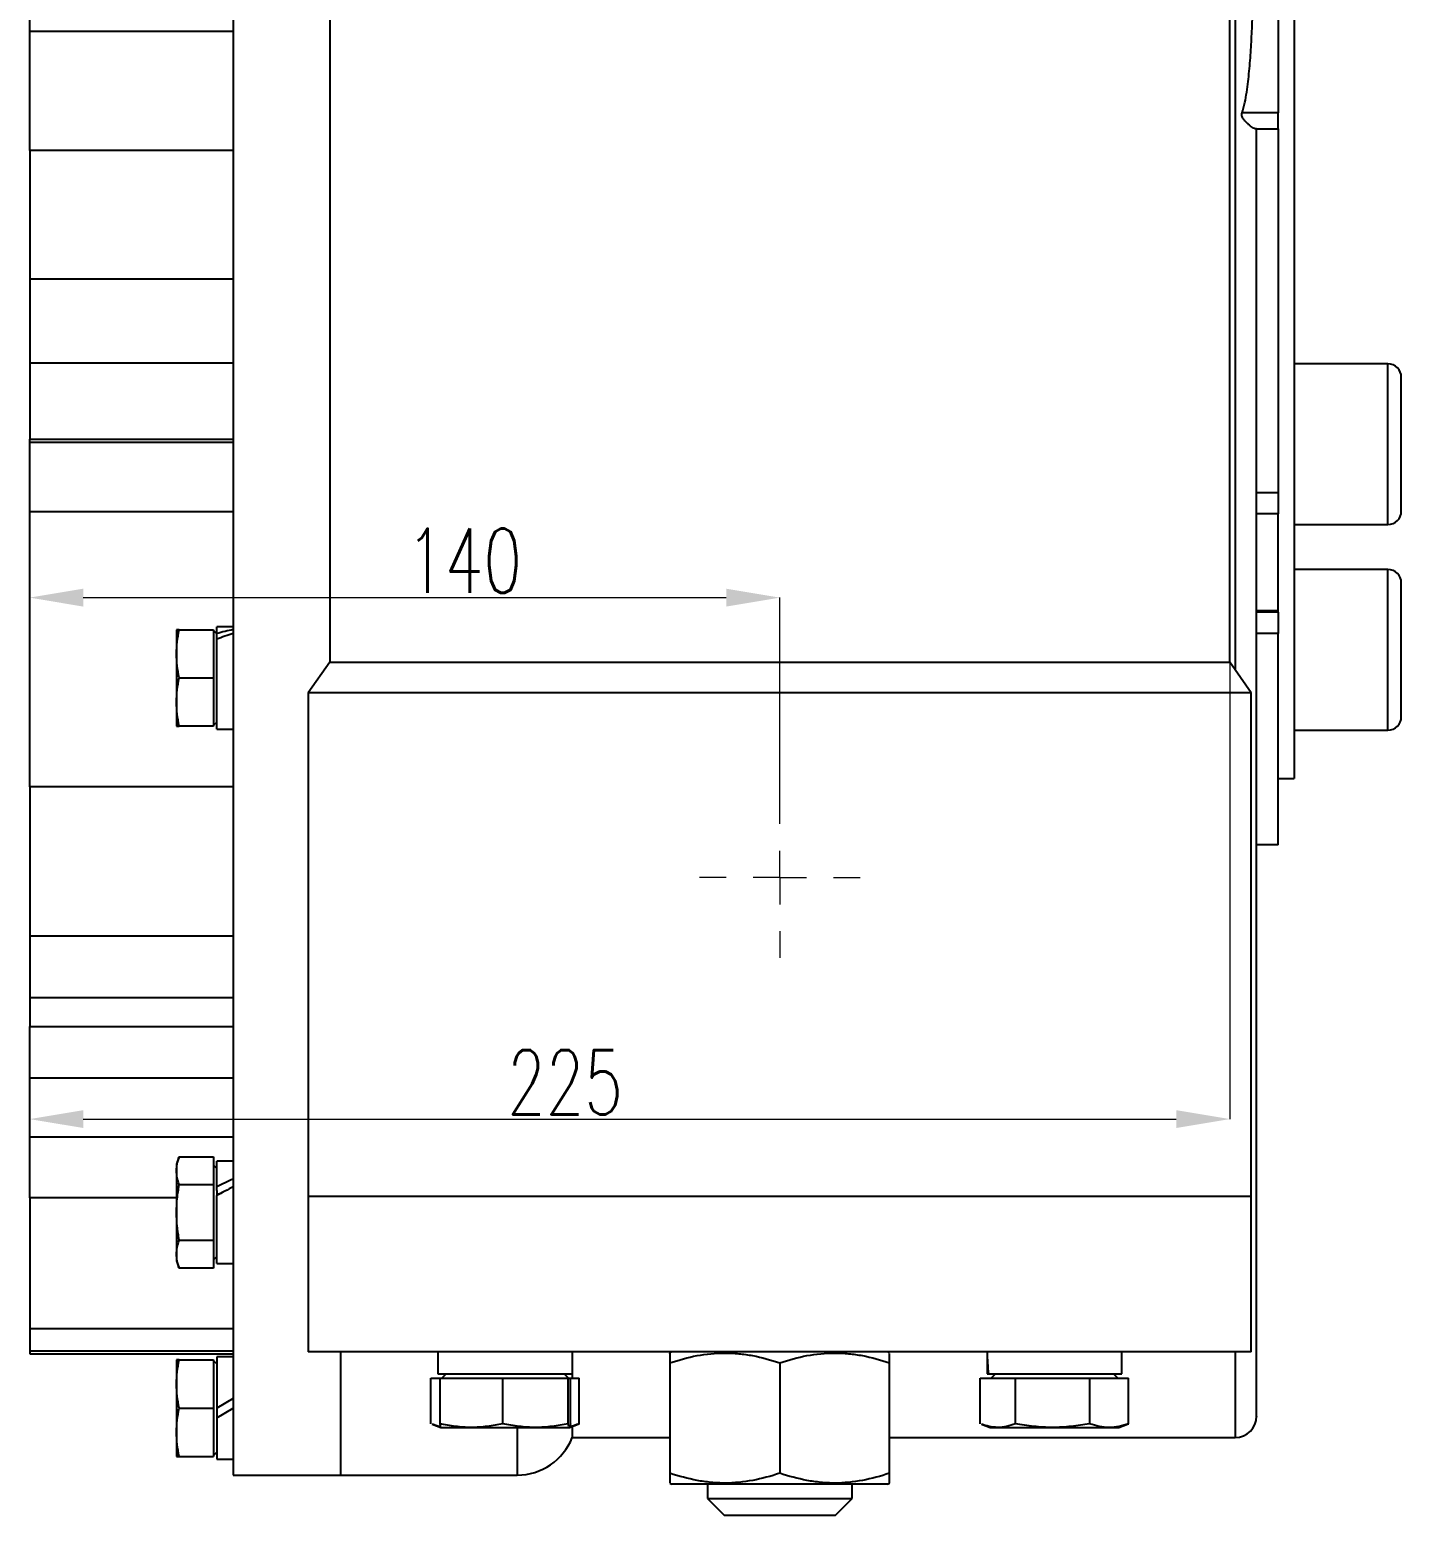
# Model space of a CAD drawing. Header units: millimetres. Extents: x 1852 to 4288, y 681 to 2404.
# Drawn here: x 2440.8 to 2696.8, y 1332.1 to 1609.3 of the extents above; entities that cross this region are included whole.
import ezdxf

# ---------------------------------------------------------------- set-up
doc = ezdxf.new("R2010")
doc.units = ezdxf.units.MM
doc.layers.add('10', color=7, linetype='Continuous', lineweight=0)
doc.layers.add('AM_5', color=3, linetype='Continuous', lineweight=25)
doc.styles.add('SLDTEXTSTYLE1', font='txt.shx', dxfattribs={"width": 0.7, "bigfont": 'gbcbig.shx'})
doc.dimstyles.new('SLDDIMSTYLE12$0', dxfattribs={"dimtxt": 12, "dimasz": 10, "dimexe": 0, "dimexo": 0.0625, "dimgap": 0.875, "dimtad": 1, "dimdec": 1, "dimlfac": 1.8, "dimrnd": 1e-09, "dimzin": 12, "dimdsep": 46, "dimtxsty": 'SLDTEXTSTYLE1', "dimcen": 0.09, "dimdle": 8.16, "dimclrd": 3, "dimclre": 3, "dimadec": 0, "dimazin": 3, "dimtfac": 1, "dimtdec": 1, "dimtofl": 0, "dimtmove": 0, "dimatfit": 3, "dimfxl": 0, "dimfrac": 2, "dimtolj": 1, "dimlwd": 5, "dimlwe": 5, "dimarcsym": 0})

# ---------------------------------------------------------------- blocks, each defined once
blk = doc.blocks.new('SW_CENTERMARKSYMBOL_41')
at = {"layer": '10', "color": 0}
for p, q in [((0, 1), (0, 1.5)), ((0, 0), (0, 0.5)), ((-1, 0), (-1.5, 0)), ((0, 0), (-0.5, 0)), ((0, 0), (0, -0.5)), ((0, 0), (0.5, 0)), ((1, 0), (1.5, 0)), ((0, -1), (0, -1.5))]:
    blk.add_line(p, q, dxfattribs=at)
blk = doc.blocks.new('*D87')
at = {"layer": 'AM_5', "color": 3, "lineweight": 5, "transparency": 16777216}
blk.add_line((2440.75, 1364.98), (2440.75, 1503.37), dxfattribs=at)
at = {"layer": 'AM_5', "color": 3, "linetype": 'Continuous', "lineweight": 5, "transparency": 16777216}
for p, q in [((2450.75, 1503.37), (2570.75, 1503.37)), ((2580.75, 1466.19), (2580.75, 1503.37))]:
    blk.add_line(p, q, dxfattribs=at)
at = {"layer": 'AM_5', "color": 3, "transparency": 16777216}
for points in [[(2450.75, 1505.04), (2450.75, 1501.7), (2440.75, 1503.37)], [(2570.75, 1505.04), (2570.75, 1501.7), (2580.75, 1503.37)]]:
    blk.add_solid(points, dxfattribs=at)
at = {"layer": 'Defpoints', "color": 0, "transparency": 16777216}
for p in [(2580.75, 1503.37), (2580.75, 1466.13), (2440.75, 1364.91)]:
    blk.add_point(p, dxfattribs=at)
at = {"layer": 'AM_5', "color": 0, "transparency": 16777216, "insert": (2521.84, 1510.24), "char_height": 12, "attachment_point": 5, "style": 'SLDTEXTSTYLE1'}
blk.add_mtext('\\A1;140', dxfattribs=at)
blk = doc.blocks.new('*D88')
at = {"layer": 'AM_5', "color": 3, "linetype": 'Continuous', "lineweight": 5, "transparency": 16777216}
for p, q in [((2664.75, 1491.28), (2664.75, 1406.06)), ((2450.75, 1406.06), (2654.75, 1406.06))]:
    blk.add_line(p, q, dxfattribs=at)
at = {"layer": 'AM_5', "color": 3, "lineweight": 5, "transparency": 16777216}
blk.add_line((2440.75, 1362.35), (2440.75, 1406.06), dxfattribs=at)
at = {"layer": 'AM_5', "color": 3, "transparency": 16777216}
for points in [[(2450.75, 1407.73), (2450.75, 1404.4), (2440.75, 1406.06)], [(2654.75, 1407.73), (2654.75, 1404.4), (2664.75, 1406.06)]]:
    blk.add_solid(points, dxfattribs=at)
at = {"layer": 'Defpoints', "color": 0, "transparency": 16777216}
for p in [(2664.75, 1491.34), (2664.75, 1406.06), (2440.75, 1362.28)]:
    blk.add_point(p, dxfattribs=at)
at = {"layer": 'AM_5', "color": 0, "transparency": 16777216, "insert": (2540.66, 1412.94), "char_height": 12, "attachment_point": 5, "style": 'SLDTEXTSTYLE1'}
blk.add_mtext('\\A1;225', dxfattribs=at)

msp = doc.modelspace()

# ---------------------------------------------------------------- linework, layer by layer
at = {"color": 7, "linetype": 'Continuous', "lineweight": 25}
for p, q in [((2478.753, 1909.631), (2478.753, 1339.631)), ((2664.753, 1491.344), (2664.753, 1757.918)), ((2665.753, 1759.347), (2665.753, 1489.915)), ((2676.753, 1727.476), (2676.753, 1469.631)), ((2673.753, 1656.856), (2673.753, 1593.809)), ((2440.753, 1609.061), (2440.753, 1614.215)), ((2440.753, 1586.777), (2440.753, 1609.061)), ((2440.753, 1609.061), (2478.753, 1609.061)), ((2496.753, 1600.777), (2496.753, 1491.344)), ((2673.753, 1593.809), (2667.054, 1593.809)), ((2673.753, 1590.834), (2673.753, 1593.809)), ((2669.576, 1590.834), (2673.753, 1590.834)), ((2673.753, 1590.834), (2673.753, 1522.952)), ((2478.753, 1586.777), (2440.753, 1586.777)), ((2440.753, 1586.777), (2440.753, 1562.867)), ((2440.753, 1562.867), (2478.753, 1562.867)), ((2440.753, 1562.867), (2440.753, 1547.214)), ((2440.753, 1547.214), (2478.753, 1547.214)), ((2440.753, 1547.214), (2440.753, 1532.97)), ((2694.253, 1547), (2676.753, 1547)), ((2694.253, 1532), (2694.253, 1547)), ((2440.753, 1532.97), (2478.753, 1532.97)), ((2440.753, 1532.348), (2440.753, 1532.97)), ((2440.753, 1519.446), (2440.753, 1532.348)), ((2478.753, 1532.348), (2440.753, 1532.348)), ((2694.253, 1517), (2694.253, 1532)), ((2669.753, 1522.977), (2673.753, 1522.977)), ((2673.753, 1522.977), (2673.753, 1519.033)), ((2440.753, 1519.446), (2478.753, 1519.446)), ((2440.753, 1468.087), (2440.753, 1519.446)), ((2673.753, 1519.033), (2669.753, 1519.033)), ((2673.753, 1500.888), (2673.753, 1519.033)), ((2676.753, 1517), (2694.253, 1517)), ((2694.253, 1508.631), (2676.753, 1508.631)), ((2694.253, 1478.631), (2694.253, 1508.631)), ((2673.753, 1500.888), (2669.753, 1500.888)), ((2673.753, 1500.63), (2669.753, 1500.63)), ((2673.753, 1500.63), (2673.753, 1500.888)), ((2673.753, 1500.63), (2673.753, 1496.686)), ((2468.153, 1497.381), (2468.153, 1492.881)), ((2468.66, 1497.381), (2475.053, 1497.381)), ((2475.053, 1497.381), (2475.053, 1488.381)), ((2475.653, 1496.616), (2475.053, 1497.216)), ((2478.753, 1497.931), (2475.653, 1497.931)), ((2475.653, 1496.652), (2475.653, 1497.931)), ((2475.653, 1495.61), (2475.653, 1496.652)), ((2475.653, 1478.831), (2475.653, 1495.61)), ((2673.753, 1496.686), (2669.753, 1496.686)), ((2673.753, 1457.25), (2673.753, 1496.686)), ((2468.153, 1492.881), (2468.153, 1483.881)), ((2496.753, 1491.344), (2492.753, 1485.631)), ((2496.753, 1491.344), (2664.753, 1491.344)), ((2668.753, 1485.631), (2664.753, 1491.344)), ((2468.66, 1488.381), (2475.053, 1488.381)), ((2475.053, 1488.381), (2475.053, 1479.381)), ((2468.153, 1483.881), (2468.153, 1479.381)), ((2492.753, 1485.631), (2492.753, 1391.631)), ((2668.753, 1485.631), (2492.753, 1485.631)), ((2668.753, 1391.631), (2668.753, 1485.631)), ((2475.053, 1479.381), (2468.66, 1479.381)), ((2475.053, 1479.546), (2475.653, 1480.146)), ((2475.653, 1478.831), (2478.753, 1478.831)), ((2676.753, 1478.631), (2694.253, 1478.631)), ((2673.753, 1469.631), (2676.753, 1469.631)), ((2478.753, 1468.087), (2440.753, 1468.087)), ((2440.753, 1468.087), (2440.753, 1440.235)), ((2673.753, 1457.25), (2669.753, 1457.25)), ((2673.753, 1457.225), (2669.753, 1457.225)), ((2673.753, 1457.25), (2673.753, 1457.225)), ((2440.753, 1440.235), (2478.753, 1440.235)), ((2440.753, 1440.235), (2440.753, 1428.776)), ((2440.753, 1428.776), (2478.753, 1428.776)), ((2440.753, 1428.776), (2440.753, 1423.338)), ((2440.753, 1423.338), (2478.753, 1423.338)), ((2440.753, 1413.778), (2440.753, 1423.338)), ((2440.753, 1402.715), (2440.753, 1413.778)), ((2440.753, 1413.778), (2478.753, 1413.778)), ((2478.753, 1402.715), (2440.753, 1402.715)), ((2440.753, 1391.342), (2440.753, 1402.715)), ((2468.66, 1399.031), (2468.153, 1397.639)), ((2468.153, 1397.639), (2468.153, 1396.433)), ((2468.66, 1399.031), (2475.053, 1399.031)), ((2475.053, 1399.031), (2475.053, 1393.835)), ((2475.653, 1396.874), (2475.053, 1397.474)), ((2478.753, 1398.189), (2475.653, 1398.189)), ((2475.653, 1393.414), (2475.653, 1398.189)), ((2468.153, 1396.433), (2468.153, 1388.639)), ((2468.66, 1393.835), (2475.053, 1393.835)), ((2475.053, 1393.835), (2475.053, 1383.443)), ((2475.653, 1392.757), (2475.653, 1393.414)), ((2475.653, 1392.757), (2475.653, 1391.864)), ((2475.653, 1379.089), (2475.653, 1391.779)), ((2492.753, 1391.631), (2492.753, 1362.631)), ((2668.753, 1391.631), (2492.753, 1391.631)), ((2668.753, 1362.631), (2668.753, 1391.631)), ((2440.753, 1391.342), (2440.753, 1367.012)), ((2468.153, 1391.342), (2440.753, 1391.342)), ((2468.153, 1388.639), (2468.153, 1380.845)), ((2468.66, 1383.443), (2475.053, 1383.443)), ((2475.053, 1383.443), (2475.053, 1378.247)), ((2468.153, 1380.845), (2468.153, 1379.639)), ((2468.153, 1379.639), (2468.66, 1378.247)), ((2475.053, 1378.247), (2468.66, 1378.247)), ((2475.053, 1379.804), (2475.653, 1380.404)), ((2475.653, 1379.089), (2478.753, 1379.089)), ((2440.753, 1367.012), (2478.753, 1367.012)), ((2440.753, 1367.012), (2440.753, 1362.818)), ((2440.753, 1362.818), (2478.753, 1362.818)), ((2440.753, 1362.818), (2440.753, 1362.283)), ((2440.753, 1362.283), (2478.753, 1362.283)), ((2468.153, 1361.131), (2468.153, 1356.631)), ((2468.66, 1361.131), (2475.053, 1361.131)), ((2475.053, 1361.131), (2475.053, 1352.131)), ((2478.753, 1361.681), (2475.653, 1361.681)), ((2475.653, 1361.681), (2475.653, 1352.131)), ((2668.753, 1362.631), (2492.753, 1362.631)), ((2498.753, 1362.631), (2498.753, 1339.631)), ((2516.938, 1362.631), (2516.938, 1358.531)), ((2542.038, 1358.531), (2542.038, 1362.631)), ((2560.628, 1362.631), (2560.253, 1362.415)), ((2601.253, 1362.415), (2600.878, 1362.631)), ((2619.468, 1362.631), (2619.468, 1358.531)), ((2644.568, 1358.531), (2644.568, 1362.631)), ((2665.753, 1362.631), (2665.753, 1346.631)), ((2475.653, 1360.366), (2475.053, 1360.966)), ((2516.938, 1358.531), (2542.038, 1358.531)), ((2518.488, 1358.531), (2517.688, 1357.731)), ((2541.288, 1357.731), (2540.488, 1358.531)), ((2542, 1358.531), (2542, 1357.731)), ((2560.253, 1360.584), (2560.253, 1339.978)), ((2580.753, 1360.584), (2580.753, 1339.978)), ((2601.253, 1339.978), (2601.253, 1360.584)), ((2619.468, 1358.531), (2619.693, 1358.531)), ((2619.693, 1358.531), (2644.568, 1358.531)), ((2621.018, 1358.531), (2620.218, 1357.731)), ((2643.818, 1357.731), (2643.018, 1358.531)), ((2468.153, 1356.631), (2468.153, 1347.631)), ((2515.638, 1349.207), (2515.638, 1357.731)), ((2515.638, 1357.731), (2517.282, 1357.731)), ((2517.282, 1357.731), (2517.282, 1349.207)), ((2517.282, 1357.731), (2529.064, 1357.731)), ((2529.064, 1349.207), (2529.064, 1357.731)), ((2529.064, 1357.731), (2541.27, 1357.731)), ((2541.27, 1349.207), (2541.27, 1357.731)), ((2541.27, 1357.731), (2541.694, 1357.731)), ((2541.694, 1357.731), (2543.338, 1357.731)), ((2541.694, 1349.207), (2541.694, 1357.731)), ((2543.338, 1349.207), (2543.338, 1357.731)), ((2618.168, 1349.207), (2618.168, 1357.731)), ((2618.168, 1357.731), (2624.726, 1357.731)), ((2624.726, 1349.207), (2624.726, 1357.731)), ((2624.726, 1357.731), (2638.576, 1357.731)), ((2638.576, 1357.731), (2638.576, 1349.207)), ((2638.576, 1357.731), (2645.868, 1357.731)), ((2645.868, 1349.207), (2645.868, 1357.731)), ((2478.753, 1353.921), (2475.653, 1352.131)), ((2468.66, 1352.131), (2475.053, 1352.131)), ((2475.053, 1352.131), (2475.053, 1343.131)), ((2475.653, 1350.341), (2478.753, 1352.131)), ((2475.653, 1352.131), (2475.653, 1350.341)), ((2475.653, 1350.341), (2475.653, 1342.581)), ((2468.153, 1347.631), (2468.153, 1343.131)), ((2515.86, 1349.123), (2517.488, 1348.531)), ((2517.493, 1348.531), (2523.173, 1348.531)), ((2523.173, 1348.531), (2535.167, 1348.531)), ((2531.753, 1348.531), (2531.753, 1339.631)), ((2535.167, 1348.531), (2541.482, 1348.531)), ((2541.488, 1348.531), (2543.115, 1349.123)), ((2542, 1348.717), (2542, 1346.631)), ((2543.11, 1349.138), (2543.338, 1349.207)), ((2618.39, 1349.123), (2620.018, 1348.531)), ((2620.018, 1348.531), (2621.447, 1348.531)), ((2621.447, 1348.531), (2631.651, 1348.531)), ((2631.651, 1348.531), (2642.222, 1348.531)), ((2642.222, 1348.531), (2644.018, 1348.531)), ((2644.018, 1348.531), (2645.646, 1349.123)), ((2645.641, 1349.138), (2645.868, 1349.207)), ((2542, 1346.631), (2560.253, 1346.631)), ((2601.253, 1346.631), (2665.753, 1346.631)), ((2468.66, 1343.131), (2475.053, 1343.131)), ((2475.053, 1343.296), (2475.653, 1343.896)), ((2475.653, 1342.581), (2478.753, 1342.581)), ((2478.753, 1339.631), (2498.753, 1339.631)), ((2498.753, 1339.631), (2531.753, 1339.631)), ((2560.253, 1338.148), (2560.628, 1337.931)), ((2600.878, 1337.931), (2560.628, 1337.931)), ((2567.253, 1337.931), (2567.253, 1335.255)), ((2594.253, 1335.255), (2594.253, 1337.931)), ((2600.878, 1337.931), (2601.253, 1338.148)), ((2567.253, 1335.255), (2570.377, 1332.131)), ((2567.253, 1335.255), (2594.253, 1335.255)), ((2591.129, 1332.131), (2594.253, 1335.255)), ((2570.377, 1332.131), (2591.129, 1332.131))]:
    msp.add_line(p, q, dxfattribs=at)
for centre, radius, start, end in [((2694.253, 1544.5), 2.5, 0, 90), ((2694.253, 1519.5), 2.5, 270, 0), ((2694.253, 1506.131), 2.5, 0, 90), ((2694.253, 1481.131), 2.5, 270, 0), ((2665.753, 1350.631), 4, 270, 360), ((2531.753, 1350.631), 11, 270, 338.67631)]:
    msp.add_arc(centre, radius, start, end, dxfattribs=at)
for centre, major_axis, ratio, start_param, end_param in [((2475.653, 1488.381), (16.312, 6.081), 0.4514162, 1.2155328, 1.4040597), ((2478.753, 1488.381), (16.312, 6.081), 0.4514162, 1.4040597, 1.5925867), ((2475.653, 1388.639), (16.42, 8.787), 0.2277351, 1.2609875, 1.4495144), ((2478.753, 1388.639), (16.42, 8.787), 0.2277351, 1.4495144, 1.6380413), ((2475.653, 1388.639), (11.09, 5.935), 0.2277351, 1.3240557, 1.4495144), ((2632.018, 1362.631), (0, 21.737), 0.5773503, 1.5707963, 1.7605494), ((2632.018, 1358.531), (0, 21.737), 0.5773503, 1.4763478, 1.5707963)]:
    msp.add_ellipse(centre, major_axis=major_axis, ratio=ratio, start_param=start_param, end_param=end_param, dxfattribs=at)
for points, knots in [([(2667.054, 1593.809), (2667.259, 1594.444), (2667.413, 1595.089), (2667.681, 1596.384), (2667.794, 1597.035), (2668.094, 1598.994), (2668.245, 1600.309), (2668.498, 1602.946), (2668.598, 1604.266), (2668.767, 1606.905), (2668.835, 1608.225), (2669.006, 1612.187), (2669.076, 1614.828), (2669.164, 1620.113), (2669.181, 1622.756), (2669.172, 1628.043), (2669.146, 1630.686), (2669.036, 1635.975), (2668.953, 1638.619), (2668.754, 1642.58), (2668.675, 1643.9), (2668.478, 1646.537), (2668.36, 1647.856), (2668.136, 1649.827), (2668.054, 1650.483), (2667.864, 1651.791), (2667.758, 1652.443), (2667.508, 1653.742), (2667.365, 1654.391), (2667.093, 1655.344), (2666.993, 1655.658), (2666.815, 1656.119), (2666.751, 1656.271), (2666.607, 1656.569), (2666.529, 1656.715), (2666.434, 1656.856)], [0, 0, 0, 0, 0.03125, 0.03125, 0.0625, 0.0625, 0.125, 0.125, 0.1875, 0.1875, 0.25, 0.25, 0.375, 0.375, 0.5, 0.5, 0.625, 0.625, 0.75, 0.75, 0.8125, 0.8125, 0.875, 0.875, 0.90625, 0.90625, 0.9375, 0.9375, 0.96875, 0.96875, 0.984375, 0.984375, 0.9921875, 0.9921875, 1, 1, 1, 1]), ([(2496.753, 1648.485), (2496.753, 1640.547), (2496.759, 1632.596), (2496.759, 1616.666), (2496.753, 1608.715), (2496.753, 1600.777)], [0, 0, 0, 0, 0.5, 0.5, 1, 1, 1, 1]), ([(2669.576, 1590.834), (2669.509, 1590.834), (2669.426, 1590.858), (2669.233, 1590.944), (2669.122, 1591.008), (2668.884, 1591.162), (2668.758, 1591.254), (2668.491, 1591.461), (2668.351, 1591.578), (2668.07, 1591.827), (2667.928, 1591.961), (2667.647, 1592.249), (2667.506, 1592.404), (2667.247, 1592.745), (2667.126, 1592.932), (2667.021, 1593.245), (2666.999, 1593.359), (2666.999, 1593.585), (2667.019, 1593.699), (2667.054, 1593.809)], [0, 0, 0, 0, 0.125, 0.125, 0.25, 0.25, 0.375, 0.375, 0.5, 0.5, 0.625, 0.625, 0.75, 0.75, 0.875, 0.875, 0.9375, 0.9375, 1, 1, 1, 1]), ([(2669.753, 1350.632), (2669.753, 1350.631), (2669.753, 1350.485), (2669.753, 1350.988), (2669.753, 1352.191), (2669.753, 1354.326), (2669.753, 1357.227), (2669.753, 1360.894), (2669.753, 1365.309), (2669.753, 1370.476), (2669.753, 1376.415), (2669.753, 1383.148), (2669.753, 1390.683), (2669.753, 1399.022), (2669.753, 1408.133), (2669.753, 1418.02), (2669.753, 1428.621), (2669.753, 1439.896), (2669.753, 1451.796), (2669.753, 1464.262), (2669.753, 1477.233), (2669.753, 1490.643), (2669.753, 1504.426), (2669.753, 1518.471), (2669.753, 1532.742), (2669.753, 1547.153), (2669.753, 1561.656), (2669.753, 1576.199), (2669.753, 1585.955), (2669.753, 1590.834)], [0, 0, 0, 0, 0.0000613, 0.0390679, 0.0774538, 0.1158109, 0.1536631, 0.190911, 0.2281868, 0.2654614, 0.3027096, 0.3405618, 0.3789185, 0.4173057, 0.4563114, 0.4955438, 0.5349525, 0.5744864, 0.6140934, 0.6536996, 0.6932331, 0.7326418, 0.7718745, 0.8108811, 0.849267, 0.8876241, 0.9254765, 0.9627245, 1, 1, 1, 1]), ([(2696.753, 1519.5), (2696.753, 1519.5), (2696.753, 1520.233), (2696.753, 1522.98), (2696.753, 1524.932), (2696.753, 1529.5), (2696.753, 1532.014), (2696.753, 1536.863), (2696.753, 1539.091), (2696.753, 1540.839)], [0, 0, 0, 0, 0.25, 0.25, 0.5, 0.5, 0.75, 0.75, 1, 1, 1, 1]), ([(2696.753, 1493.631), (2696.753, 1496.946), (2696.753, 1500.126), (2696.753, 1504.814), (2696.753, 1506.131), (2696.753, 1506.131)], [0, 0, 0, 0, 0.5, 0.5, 1, 1, 1, 1]), ([(2468.153, 1492.881), (2468.153, 1493.638), (2468.2, 1494.391), (2468.376, 1495.891), (2468.503, 1496.637), (2468.66, 1497.381)], [0, 0, 0, 0, 0.5, 0.5, 1, 1, 1, 1]), ([(2468.66, 1497.381), (2468.503, 1497.381), (2468.376, 1497.381), (2468.2, 1497.381), (2468.153, 1497.381), (2468.153, 1497.381)], [0, 0, 0, 0, 0.5, 0.5, 1, 1, 1, 1]), ([(2468.66, 1488.381), (2468.503, 1489.125), (2468.376, 1489.871), (2468.2, 1491.371), (2468.153, 1492.124), (2468.153, 1492.881)], [0, 0, 0, 0, 0.5, 0.5, 1, 1, 1, 1]), ([(2696.753, 1481.131), (2696.753, 1481.131), (2696.753, 1482.448), (2696.753, 1487.136), (2696.753, 1490.316), (2696.753, 1493.631)], [0, 0, 0, 0, 0.5, 0.5, 1, 1, 1, 1]), ([(2468.153, 1483.881), (2468.153, 1484.638), (2468.2, 1485.391), (2468.376, 1486.891), (2468.503, 1487.637), (2468.66, 1488.381)], [0, 0, 0, 0, 0.5, 0.5, 1, 1, 1, 1]), ([(2468.66, 1479.381), (2468.503, 1480.125), (2468.376, 1480.871), (2468.2, 1482.371), (2468.153, 1483.124), (2468.153, 1483.881)], [0, 0, 0, 0, 0.5, 0.5, 1, 1, 1, 1]), ([(2468.153, 1479.381), (2468.153, 1479.381), (2468.2, 1479.381), (2468.376, 1479.381), (2468.503, 1479.381), (2468.66, 1479.381)], [0, 0, 0, 0, 0.5, 0.5, 1, 1, 1, 1]), ([(2468.153, 1396.433), (2468.153, 1396.87), (2468.2, 1397.305), (2468.376, 1398.171), (2468.503, 1398.602), (2468.66, 1399.031)], [0, 0, 0, 0, 0.5, 0.5, 1, 1, 1, 1]), ([(2468.66, 1393.835), (2468.503, 1394.265), (2468.376, 1394.696), (2468.2, 1395.561), (2468.153, 1395.996), (2468.153, 1396.433)], [0, 0, 0, 0, 0.5, 0.5, 1, 1, 1, 1]), ([(2468.153, 1388.639), (2468.153, 1389.513), (2468.2, 1390.383), (2468.376, 1392.114), (2468.503, 1392.976), (2468.66, 1393.835)], [0, 0, 0, 0, 0.5, 0.5, 1, 1, 1, 1]), ([(2468.66, 1383.443), (2468.503, 1384.302), (2468.376, 1385.164), (2468.2, 1386.895), (2468.153, 1387.765), (2468.153, 1388.639)], [0, 0, 0, 0, 0.5, 0.5, 1, 1, 1, 1]), ([(2468.153, 1380.845), (2468.153, 1381.282), (2468.2, 1381.717), (2468.376, 1382.583), (2468.503, 1383.013), (2468.66, 1383.443)], [0, 0, 0, 0, 0.5, 0.5, 1, 1, 1, 1]), ([(2468.66, 1378.247), (2468.503, 1378.676), (2468.376, 1379.107), (2468.2, 1379.973), (2468.153, 1380.408), (2468.153, 1380.845)], [0, 0, 0, 0, 0.5, 0.5, 1, 1, 1, 1]), ([(2468.153, 1356.631), (2468.153, 1357.388), (2468.2, 1358.141), (2468.376, 1359.641), (2468.503, 1360.387), (2468.66, 1361.131)], [0, 0, 0, 0, 0.5, 0.5, 1, 1, 1, 1]), ([(2468.66, 1361.131), (2468.503, 1361.131), (2468.376, 1361.131), (2468.2, 1361.131), (2468.153, 1361.131), (2468.153, 1361.131)], [0, 0, 0, 0, 0.5, 0.5, 1, 1, 1, 1]), ([(2560.253, 1362.349), (2560.253, 1362.37), (2560.253, 1362.531), (2560.253, 1361.942), (2560.253, 1361.039), (2560.253, 1360.584)], [0, 0, 0, 0, 0.0697558, 0.5306162, 1, 1, 1, 1]), ([(2560.253, 1360.584), (2561.927, 1361.141), (2563.612, 1361.601), (2567.019, 1362.238), (2568.74, 1362.413), (2570.919, 1362.415), (2571.357, 1362.404), (2572.229, 1362.362), (2572.663, 1362.331), (2573.962, 1362.205), (2574.822, 1362.082), (2577.388, 1361.603), (2579.077, 1361.142), (2580.753, 1360.584)], [0, 0, 0, 0, 0.25, 0.25, 0.5, 0.5, 0.5625, 0.5625, 0.625, 0.625, 0.75, 0.75, 1, 1, 1, 1]), ([(2580.753, 1360.584), (2582.427, 1361.141), (2584.112, 1361.601), (2587.519, 1362.238), (2589.24, 1362.413), (2591.419, 1362.415), (2591.857, 1362.404), (2592.729, 1362.362), (2593.163, 1362.331), (2594.462, 1362.205), (2595.322, 1362.082), (2597.888, 1361.603), (2599.577, 1361.142), (2601.253, 1360.584)], [0, 0, 0, 0, 0.25, 0.25, 0.5, 0.5, 0.5625, 0.5625, 0.625, 0.625, 0.75, 0.75, 1, 1, 1, 1]), ([(2601.253, 1360.584), (2601.253, 1361.133), (2601.253, 1362.172), (2601.253, 1362.292), (2601.253, 1362.349)], [0, 0, 0, 0, 0.5291272, 1, 1, 1, 1]), ([(2468.66, 1352.131), (2468.503, 1352.875), (2468.376, 1353.621), (2468.2, 1355.121), (2468.153, 1355.874), (2468.153, 1356.631)], [0, 0, 0, 0, 0.5, 0.5, 1, 1, 1, 1]), ([(2468.153, 1347.631), (2468.153, 1348.388), (2468.2, 1349.141), (2468.376, 1350.641), (2468.503, 1351.387), (2468.66, 1352.131)], [0, 0, 0, 0, 0.5, 0.5, 1, 1, 1, 1]), ([(2468.66, 1343.131), (2468.503, 1343.875), (2468.376, 1344.621), (2468.2, 1346.121), (2468.153, 1346.874), (2468.153, 1347.631)], [0, 0, 0, 0, 0.5, 0.5, 1, 1, 1, 1]), ([(2517.396, 1348.696), (2517.356, 1348.7), (2516.842, 1348.753), (2516.334, 1348.953), (2515.865, 1349.138)], [0, 0, 0, 0, 0.0768055, 1, 1, 1, 1]), ([(2523.173, 1348.531), (2522.182, 1348.531), (2521.196, 1348.594), (2519.233, 1348.828), (2518.255, 1348.998), (2517.282, 1349.207)], [0, 0, 0, 0, 0.5, 0.5, 1, 1, 1, 1]), ([(2517.282, 1349.207), (2517.317, 1348.998), (2517.352, 1348.828), (2517.422, 1348.594), (2517.458, 1348.531), (2517.493, 1348.531)], [0, 0, 0, 0, 0.5, 0.5, 1, 1, 1, 1]), ([(2529.064, 1349.207), (2528.09, 1348.998), (2527.113, 1348.828), (2525.15, 1348.594), (2524.164, 1348.531), (2523.173, 1348.531)], [0, 0, 0, 0, 0.5, 0.5, 1, 1, 1, 1]), ([(2535.167, 1348.531), (2534.14, 1348.531), (2533.119, 1348.594), (2531.085, 1348.828), (2530.073, 1348.998), (2529.064, 1349.207)], [0, 0, 0, 0, 0.5, 0.5, 1, 1, 1, 1]), ([(2541.27, 1349.207), (2540.261, 1348.998), (2539.249, 1348.828), (2537.216, 1348.594), (2536.194, 1348.531), (2535.167, 1348.531)], [0, 0, 0, 0, 0.5, 0.5, 1, 1, 1, 1]), ([(2541.482, 1348.531), (2541.446, 1348.531), (2541.411, 1348.594), (2541.34, 1348.828), (2541.305, 1348.998), (2541.27, 1349.207)], [0, 0, 0, 0, 0.5, 0.5, 1, 1, 1, 1]), ([(2543.338, 1349.207), (2542.738, 1348.992), (2542.112, 1348.767), (2541.478, 1348.707), (2541.453, 1348.705)], [0, 0, 0, 0, 0.9595846, 1, 1, 1, 1]), ([(2541.694, 1349.207), (2541.659, 1348.998), (2541.624, 1348.828), (2541.553, 1348.594), (2541.518, 1348.531), (2541.482, 1348.531)], [0, 0, 0, 0, 0.5, 0.5, 1, 1, 1, 1]), ([(2621.447, 1348.531), (2620.9, 1348.562), (2619.876, 1348.621), (2618.865, 1348.974), (2618.396, 1349.138)], [0, 0, 0, 0, 0.5350383, 1, 1, 1, 1]), ([(2624.726, 1349.207), (2624.184, 1348.998), (2623.64, 1348.828), (2622.548, 1348.594), (2621.999, 1348.531), (2621.447, 1348.531)], [0, 0, 0, 0, 0.5, 0.5, 1, 1, 1, 1]), ([(2631.651, 1348.531), (2630.486, 1348.531), (2629.327, 1348.594), (2627.02, 1348.828), (2625.871, 1348.998), (2624.726, 1349.207)], [0, 0, 0, 0, 0.5, 0.5, 1, 1, 1, 1]), ([(2638.576, 1349.207), (2637.432, 1348.998), (2636.283, 1348.828), (2633.976, 1348.594), (2632.817, 1348.531), (2631.651, 1348.531)], [0, 0, 0, 0, 0.5, 0.5, 1, 1, 1, 1]), ([(2642.222, 1348.531), (2641.609, 1348.531), (2640.999, 1348.594), (2639.784, 1348.828), (2639.179, 1348.998), (2638.576, 1349.207)], [0, 0, 0, 0, 0.5, 0.5, 1, 1, 1, 1]), ([(2645.868, 1349.207), (2645.265, 1348.998), (2644.661, 1348.828), (2643.446, 1348.594), (2642.836, 1348.531), (2642.222, 1348.531)], [0, 0, 0, 0, 0.5, 0.5, 1, 1, 1, 1]), ([(2468.153, 1343.131), (2468.153, 1343.131), (2468.2, 1343.131), (2468.376, 1343.131), (2468.503, 1343.131), (2468.66, 1343.131)], [0, 0, 0, 0, 0.5, 0.5, 1, 1, 1, 1]), ([(2560.253, 1339.978), (2560.253, 1339.429), (2560.253, 1338.39), (2560.253, 1338.27), (2560.253, 1338.213)], [0, 0, 0, 0, 0.5291272, 1, 1, 1, 1]), ([(2580.753, 1339.978), (2579.079, 1339.421), (2577.393, 1338.961), (2573.987, 1338.324), (2572.265, 1338.149), (2570.087, 1338.147), (2569.649, 1338.158), (2568.777, 1338.2), (2568.343, 1338.231), (2567.044, 1338.357), (2566.184, 1338.48), (2563.618, 1338.959), (2561.929, 1339.42), (2560.253, 1339.978)], [0, 0, 0, 0, 0.25, 0.25, 0.5, 0.5, 0.5625, 0.5625, 0.625, 0.625, 0.75, 0.75, 1, 1, 1, 1]), ([(2601.253, 1339.978), (2599.579, 1339.421), (2597.893, 1338.961), (2594.487, 1338.324), (2592.765, 1338.149), (2590.587, 1338.147), (2590.149, 1338.158), (2589.277, 1338.2), (2588.843, 1338.231), (2587.544, 1338.357), (2586.684, 1338.48), (2584.118, 1338.959), (2582.429, 1339.42), (2580.753, 1339.978)], [0, 0, 0, 0, 0.25, 0.25, 0.5, 0.5, 0.5625, 0.5625, 0.625, 0.625, 0.75, 0.75, 1, 1, 1, 1]), ([(2601.253, 1338.213), (2601.253, 1338.192), (2601.253, 1338.031), (2601.253, 1338.62), (2601.253, 1339.523), (2601.253, 1339.978)], [0, 0, 0, 0, 0.0697558, 0.5306162, 1, 1, 1, 1])]:
    msp.add_open_spline(points, degree=3, knots=knots, dxfattribs=at)
for points in [[(2669.753, 1590.834), (2669.753, 1590.834), (2669.694, 1590.834), (2669.576, 1590.834)], [(2696.753, 1540.839), (2696.753, 1543.183), (2696.753, 1544.5), (2696.753, 1544.5)]]:
    msp.add_open_spline(points, degree=3, dxfattribs=at)

# ---------------------------------------------------------------- block references
at = {"layer": '10', "xscale": 10, "yscale": 10, "zscale": 10}
msp.add_blockref('SW_CENTERMARKSYMBOL_41', (2580.753, 1451.131), dxfattribs=at)

# ---------------------------------------------------------------- dimensions: what is measured, and where the dimension line sits
at = {"layer": 'AM_5'}
dim = msp.add_linear_dim(base=(2580.753, 1503.369), p1=(2440.753, 1364.915), p2=(2580.753, 1466.131), dimstyle='SLDDIMSTYLE12$0', override={"dimlfac": 1}, dxfattribs=at)
dim.commit()
dim.dimension.update_dxf_attribs({"geometry": '*D87', "text_midpoint": (2521.845, 1503.369), "dimtype": 160})
dim = msp.add_linear_dim(base=(2664.753, 1406.063), p1=(2440.753, 1362.283), p2=(2664.753, 1491.344), text='225', dimstyle='SLDDIMSTYLE12$0', override={"dimlfac": 1}, dxfattribs=at)
dim.commit()
dim.dimension.update_dxf_attribs({"geometry": '*D88', "text_midpoint": (2540.656, 1406.063), "dimtype": 160})

doc.saveas('drawing.dxf')
